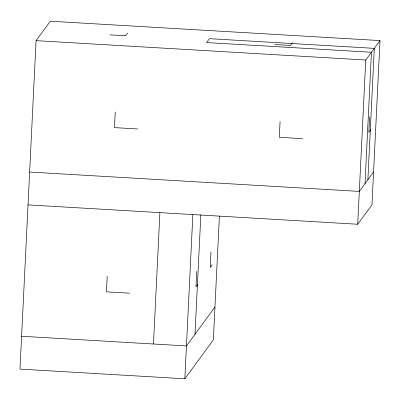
<?xml version="1.0" encoding="UTF-8"?>
<svg xmlns="http://www.w3.org/2000/svg" width="400" height="400" viewBox="0 0 400 400"><rect width="100%" height="100%" fill="white"/><g stroke="black" fill="none" stroke-linecap="round" stroke-linejoin="round"><path stroke-width="0.6" d="M28.03 204.885L357.715 224.25L371.97 204.8L380 40.58L50.315 21.215L36.065 40.66L20 369.105L184.84 378.785L213.345 339.89L219.4 216.1M107.2 276.21L106.435 291.835L129.71 293.205M115.235 111.99L114.47 127.615L137.745 128.98M153.48 344.005L159.905 212.63M184.84 378.785L192.875 214.565M196.75 271.33L195.985 286.95L197.995 284.205M195 334.275L200.845 214.725M211 251.88L210.235 267.5L212.25 264.755M280.075 121.675L279.31 137.3L302.585 138.665M357.715 224.25L365.75 60.03L380 40.58M365.025 183.625L371.45 52.25L206.605 42.565L209.455 38.675L374.3 48.36L367.875 179.735M369.62 116.79L368.86 132.415L370.87 129.67M127.625 33.035L125.61 35.78L109.93 34.86M292.465 42.715L290.455 45.46L274.77 44.54M214.955 307.045L186.45 345.945L21.605 336.26M373.575 171.955L359.32 191.405L29.64 172.04M36.065 40.66L365.75 60.03"/></g></svg>
